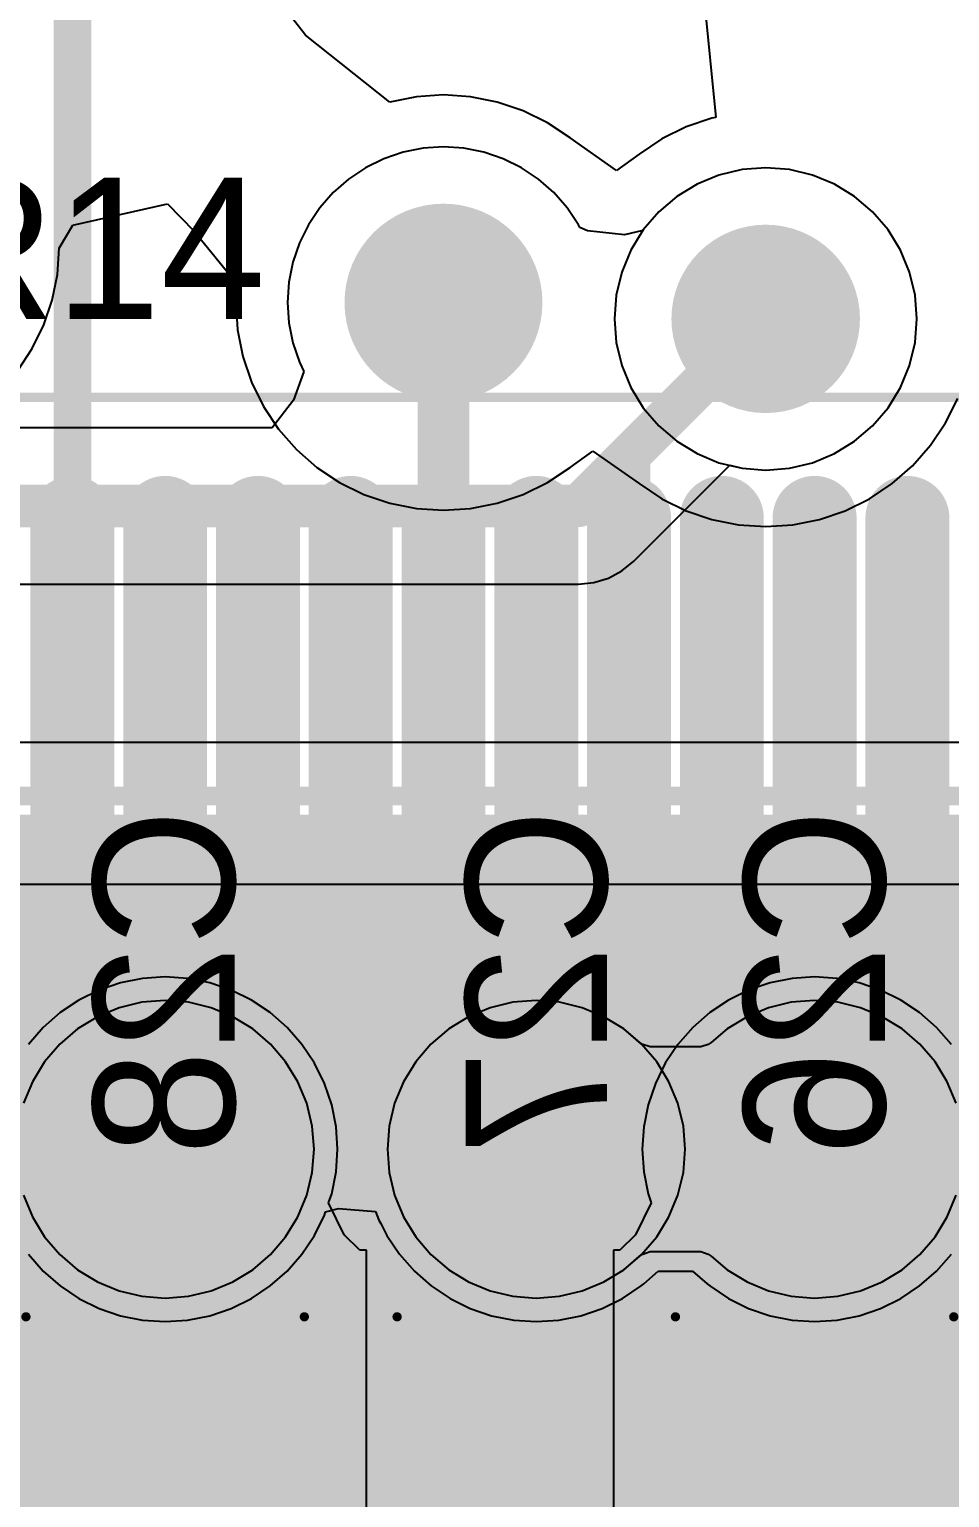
# Model space of a CAD drawing. Header units: millimetres. Extents: x 5.97 to 14.78, y 3.86 to 11.35.
# Drawn here: x 11.0195 to 11.2147, y 7.1748 to 7.4865 of the extents above; entities that cross this region are included whole.
import ezdxf

# ---------------------------------------------------------------- set-up
doc = ezdxf.new("R2010")
doc.units = ezdxf.units.MM
doc.header["$MEASUREMENT"] = 0
for name, color, linetype in [('BottomLayer', 5, 'Continuous'), ('BottomOverlay', 54, 'Continuous'), ('BottomPaste', 16, 'Continuous'), ('BottomSolder', 6, 'Continuous'), ('Mechanical13', 56, 'Continuous'), ('Mechanical15', 56, 'Continuous'), ('Mechanical2', 216, 'Continuous'), ('MidLayer1', 16, 'Continuous'), ('MidLayer2', 76, 'Continuous'), ('MultiLayer', 9, 'Continuous'), ('TopLayer', 1, 'Continuous'), ('TopOverlay', 2, 'Continuous'), ('TopPaste', 8, 'Continuous'), ('TopSolder', 216, 'Continuous')]:
    doc.layers.add(name, color=color, linetype=linetype)

# ---------------------------------------------------------------- blocks, each defined once
blk = doc.blocks.new('TQG144_M_139')
at = {"layer": 'Mechanical13', "const_width": 0.00394}
blk.add_lwpolyline([(0.3937, -0.3937), (-0.3937, -0.3937)], dxfattribs=at)
at = {"layer": 'Mechanical15', "const_width": 0.00197}
blk.add_lwpolyline([(0.47835, -0.47835), (-0.47835, -0.47835)], dxfattribs=at)
at = {"layer": 'TopLayer', "const_width": 0.01181}
for points in [[(-0.26575, -0.38189), (-0.26575, -0.45276)], [(-0.24606, -0.38189), (-0.24606, -0.45276)], [(-0.22638, -0.38189), (-0.22638, -0.45276)], [(-0.20669, -0.38189), (-0.20669, -0.45276)], [(-0.18701, -0.38189), (-0.18701, -0.45276)], [(-0.16732, -0.38189), (-0.16732, -0.45276)], [(-0.14764, -0.38189), (-0.14764, -0.45276)], [(-0.12795, -0.38189), (-0.12795, -0.45276)], [(-0.10827, -0.38189), (-0.10827, -0.45276)], [(-0.08858, -0.38189), (-0.08858, -0.45276)]]:
    blk.add_lwpolyline(points, dxfattribs=at)
at = {"layer": 'TopLayer', "const_width": 0.00591}
for points in [[(-0.2687, -0.38189, 1), (-0.2628, -0.38189, 1)], [(-0.24902, -0.38189, 1), (-0.24311, -0.38189, 1)], [(-0.22933, -0.38189, 1), (-0.22343, -0.38189, 1)], [(-0.20965, -0.38189, 1), (-0.20374, -0.38189, 1)], [(-0.18996, -0.38189, 1), (-0.18406, -0.38189, 1)], [(-0.17028, -0.38189, 1), (-0.16437, -0.38189, 1)], [(-0.15059, -0.38189, 1), (-0.14469, -0.38189, 1)], [(-0.13091, -0.38189, 1), (-0.125, -0.38189, 1)], [(-0.11122, -0.38189, 1), (-0.10532, -0.38189, 1)], [(-0.09154, -0.38189, 1), (-0.08563, -0.38189, 1)], [(-0.2687, -0.45276, 1), (-0.2628, -0.45276, 1)], [(-0.24902, -0.45276, 1), (-0.24311, -0.45276, 1)], [(-0.22933, -0.45276, 1), (-0.22343, -0.45276, 1)], [(-0.20965, -0.45276, 1), (-0.20374, -0.45276, 1)], [(-0.18996, -0.45276, 1), (-0.18406, -0.45276, 1)], [(-0.17028, -0.45276, 1), (-0.16437, -0.45276, 1)], [(-0.15059, -0.45276, 1), (-0.14469, -0.45276, 1)], [(-0.13091, -0.45276, 1), (-0.125, -0.45276, 1)], [(-0.11122, -0.45276, 1), (-0.10532, -0.45276, 1)], [(-0.09154, -0.45276, 1), (-0.08563, -0.45276, 1)]]:
    blk.add_lwpolyline(points, format="xyb", close=True, dxfattribs=at)
at = {"layer": 'TopOverlay', "const_width": 0.00787}
blk.add_lwpolyline([(0.36024, -0.36024), (-0.36024, -0.36024)], dxfattribs=at)
at = {"layer": 'TopPaste', "const_width": 0.01781}
for points in [[(-0.26575, -0.38189), (-0.26575, -0.45276)], [(-0.24606, -0.38189), (-0.24606, -0.45276)], [(-0.22638, -0.38189), (-0.22638, -0.45276)], [(-0.20669, -0.38189), (-0.20669, -0.45276)], [(-0.18701, -0.38189), (-0.18701, -0.45276)], [(-0.16732, -0.38189), (-0.16732, -0.45276)], [(-0.14764, -0.38189), (-0.14764, -0.45276)], [(-0.12795, -0.38189), (-0.12795, -0.45276)], [(-0.10827, -0.38189), (-0.10827, -0.45276)], [(-0.08858, -0.38189), (-0.08858, -0.45276)]]:
    blk.add_lwpolyline(points, dxfattribs=at)
at = {"layer": 'TopPaste', "const_width": 0.00891}
for points in [[(-0.2702, -0.38189, 1), (-0.2613, -0.38189, 1)], [(-0.25052, -0.38189, 1), (-0.24161, -0.38189, 1)], [(-0.23083, -0.38189, 1), (-0.22193, -0.38189, 1)], [(-0.21115, -0.38189, 1), (-0.20224, -0.38189, 1)], [(-0.19146, -0.38189, 1), (-0.18256, -0.38189, 1)], [(-0.17178, -0.38189, 1), (-0.16287, -0.38189, 1)], [(-0.15209, -0.38189, 1), (-0.14319, -0.38189, 1)], [(-0.13241, -0.38189, 1), (-0.1235, -0.38189, 1)], [(-0.11272, -0.38189, 1), (-0.10382, -0.38189, 1)], [(-0.09304, -0.38189, 1), (-0.08413, -0.38189, 1)], [(-0.2702, -0.45276, 1), (-0.2613, -0.45276, 1)], [(-0.25052, -0.45276, 1), (-0.24161, -0.45276, 1)], [(-0.23083, -0.45276, 1), (-0.22193, -0.45276, 1)], [(-0.21115, -0.45276, 1), (-0.20224, -0.45276, 1)], [(-0.19146, -0.45276, 1), (-0.18256, -0.45276, 1)], [(-0.17178, -0.45276, 1), (-0.16287, -0.45276, 1)], [(-0.15209, -0.45276, 1), (-0.14319, -0.45276, 1)], [(-0.13241, -0.45276, 1), (-0.1235, -0.45276, 1)], [(-0.11272, -0.45276, 1), (-0.10382, -0.45276, 1)], [(-0.09304, -0.45276, 1), (-0.08413, -0.45276, 1)]]:
    blk.add_lwpolyline(points, format="xyb", close=True, dxfattribs=at)
at = {"layer": 'TopSolder', "const_width": 0.01681}
for points in [[(-0.26575, -0.38189), (-0.26575, -0.45276)], [(-0.24606, -0.38189), (-0.24606, -0.45276)], [(-0.22638, -0.38189), (-0.22638, -0.45276)], [(-0.20669, -0.38189), (-0.20669, -0.45276)], [(-0.18701, -0.38189), (-0.18701, -0.45276)], [(-0.16732, -0.38189), (-0.16732, -0.45276)], [(-0.14764, -0.38189), (-0.14764, -0.45276)], [(-0.12795, -0.38189), (-0.12795, -0.45276)], [(-0.10827, -0.38189), (-0.10827, -0.45276)], [(-0.08858, -0.38189), (-0.08858, -0.45276)]]:
    blk.add_lwpolyline(points, dxfattribs=at)
at = {"layer": 'TopSolder', "const_width": 0.00841}
for points in [[(-0.26995, -0.38189, 1), (-0.26155, -0.38189, 1)], [(-0.25027, -0.38189, 1), (-0.24186, -0.38189, 1)], [(-0.23058, -0.38189, 1), (-0.22218, -0.38189, 1)], [(-0.2109, -0.38189, 1), (-0.20249, -0.38189, 1)], [(-0.19121, -0.38189, 1), (-0.18281, -0.38189, 1)], [(-0.17153, -0.38189, 1), (-0.16312, -0.38189, 1)], [(-0.15184, -0.38189, 1), (-0.14344, -0.38189, 1)], [(-0.13216, -0.38189, 1), (-0.12375, -0.38189, 1)], [(-0.11247, -0.38189, 1), (-0.10407, -0.38189, 1)], [(-0.09279, -0.38189, 1), (-0.08438, -0.38189, 1)], [(-0.26995, -0.45276, 1), (-0.26155, -0.45276, 1)], [(-0.25027, -0.45276, 1), (-0.24186, -0.45276, 1)], [(-0.23058, -0.45276, 1), (-0.22218, -0.45276, 1)], [(-0.2109, -0.45276, 1), (-0.20249, -0.45276, 1)], [(-0.19121, -0.45276, 1), (-0.18281, -0.45276, 1)], [(-0.17153, -0.45276, 1), (-0.16312, -0.45276, 1)], [(-0.15184, -0.45276, 1), (-0.14344, -0.45276, 1)], [(-0.13216, -0.45276, 1), (-0.12375, -0.45276, 1)], [(-0.11247, -0.45276, 1), (-0.10407, -0.45276, 1)], [(-0.09279, -0.45276, 1), (-0.08438, -0.45276, 1)]]:
    blk.add_lwpolyline(points, format="xyb", close=True, dxfattribs=at)
blk = doc.blocks.new('0603C_B_199')
at = {"layer": 'BottomLayer'}
for points in [[(-0.04331, 0.0187), (-0.04331, -0.0187), (-0.00984, 0.0187), (-0.00984, -0.0187)], [(0.00984, 0.0187), (0.00984, -0.0187), (0.04331, 0.0187), (0.04331, -0.0187)]]:
    blk.add_solid(points, dxfattribs=at)
at = {"layer": 'BottomOverlay', "const_width": 0.00394}
for points in [[(-0.05315, 0.02362), (0.05315, 0.02362)], [(-0.05315, 0.02362), (-0.05315, -0.02362)], [(0.05315, 0.02362), (0.05315, -0.02362)], [(-0.05315, -0.02362), (0.05315, -0.02362)]]:
    blk.add_lwpolyline(points, dxfattribs=at)
at = {"layer": 'BottomOverlay', "const_width": 0.00197}
for points in [[(-0.05413, 0.02362, 1), (-0.05217, 0.02362, 1)], [(-0.05413, 0.02362, 1), (-0.05217, 0.02362, 1)], [(0.05217, 0.02362, 1), (0.05413, 0.02362, 1)], [(0.05217, 0.02362, 1), (0.05413, 0.02362, 1)], [(-0.05413, -0.02362, 1), (-0.05217, -0.02362, 1)], [(-0.05413, -0.02362, 1), (-0.05217, -0.02362, 1)], [(0.05217, -0.02362, 1), (0.05413, -0.02362, 1)], [(0.05217, -0.02362, 1), (0.05413, -0.02362, 1)]]:
    blk.add_lwpolyline(points, format="xyb", close=True, dxfattribs=at)
at = {"layer": 'BottomPaste'}
for points in [[(-0.04631, 0.0217), (-0.04631, -0.0217), (-0.00684, 0.0217), (-0.00684, -0.0217)], [(0.00684, 0.0217), (0.00684, -0.0217), (0.04631, 0.0217), (0.04631, -0.0217)]]:
    blk.add_solid(points, dxfattribs=at)
at = {"layer": 'BottomSolder'}
for points in [[(-0.04581, 0.0212), (-0.04581, -0.0212), (-0.00734, 0.0212), (-0.00734, -0.0212)], [(0.00734, 0.0212), (0.00734, -0.0212), (0.04581, 0.0212), (0.04581, -0.0212)]]:
    blk.add_solid(points, dxfattribs=at)
at = {"layer": 'Mechanical13', "const_width": 0.00394}
for points in [[(-0.03346, 0.01772), (-0.03346, -0.01772)], [(-0.03346, 0.01772), (0.03346, 0.01772)], [(0.03346, 0.01772), (0.03346, -0.01772)], [(-0.03346, -0.01772), (0.03346, -0.01772)]]:
    blk.add_lwpolyline(points, dxfattribs=at)
at = {"layer": 'Mechanical13', "const_width": 0.00197}
for points in [[(-0.03445, 0.01772, 1), (-0.03248, 0.01772, 1)], [(-0.03445, 0.01772, 1), (-0.03248, 0.01772, 1)], [(0.03248, 0.01772, 1), (0.03445, 0.01772, 1)], [(0.03248, 0.01772, 1), (0.03445, 0.01772, 1)], [(-0.03445, -0.01772, 1), (-0.03248, -0.01772, 1)], [(-0.03445, -0.01772, 1), (-0.03248, -0.01772, 1)], [(0.03248, -0.01772, 1), (0.03445, -0.01772, 1)], [(0.03248, -0.01772, 1), (0.03445, -0.01772, 1)]]:
    blk.add_lwpolyline(points, format="xyb", close=True, dxfattribs=at)
at = {"layer": 'Mechanical15'}
for points, const_width in [([(-0.05315, 0.02953), (-0.05315, -0.02953)], 0.00197), ([(-0.05315, 0.02953), (0.05315, 0.02953)], 0.00197), ([(0.05315, 0.02953), (0.05315, -0.02953)], 0.00197), ([(0, 0.01772), (0, -0.01772)], 0.00394), ([(-0.01772, 0), (0.01772, 0)], 0.00394), ([(-0.05315, -0.02953), (0.05315, -0.02953)], 0.00197)]:
    blk.add_lwpolyline(points, dxfattribs=dict(at, const_width=const_width))
for points, const_width in [([(-0.05364, 0.02953, 1), (-0.05266, 0.02953, 1)], 0.000984), ([(-0.05364, 0.02953, 1), (-0.05266, 0.02953, 1)], 0.000984), ([(0.05266, 0.02953, 1), (0.05364, 0.02953, 1)], 0.000984), ([(0.05266, 0.02953, 1), (0.05364, 0.02953, 1)], 0.000984), ([(-0.00098, 0.01772, 1), (0.00098, 0.01772, 1)], 0.00197), ([(-0.0187, 0, 1), (-0.01673, 0, 1)], 0.00197), ([(0.01673, 0, 1), (0.0187, 0, 1)], 0.00197), ([(-0.00098, -0.01772, 1), (0.00098, -0.01772, 1)], 0.00197), ([(-0.05364, -0.02953, 1), (-0.05266, -0.02953, 1)], 0.000984), ([(-0.05364, -0.02953, 1), (-0.05266, -0.02953, 1)], 0.000984), ([(0.05266, -0.02953, 1), (0.05364, -0.02953, 1)], 0.000984), ([(0.05266, -0.02953, 1), (0.05364, -0.02953, 1)], 0.000984)]:
    blk.add_lwpolyline(points, format="xyb", close=True, dxfattribs=dict(at, const_width=const_width))
blk = doc.blocks.new('0603C_B_200')
at = {"layer": 'BottomLayer'}
for points in [[(-0.04331, 0.0187), (-0.04331, -0.0187), (-0.00984, 0.0187), (-0.00984, -0.0187)], [(0.00984, 0.0187), (0.00984, -0.0187), (0.04331, 0.0187), (0.04331, -0.0187)]]:
    blk.add_solid(points, dxfattribs=at)
at = {"layer": 'BottomOverlay', "const_width": 0.00394}
for points in [[(-0.05315, 0.02362), (0.05315, 0.02362)], [(-0.05315, 0.02362), (-0.05315, -0.02362)], [(0.05315, 0.02362), (0.05315, -0.02362)], [(-0.05315, -0.02362), (0.05315, -0.02362)]]:
    blk.add_lwpolyline(points, dxfattribs=at)
at = {"layer": 'BottomOverlay', "const_width": 0.00197}
for points in [[(-0.05413, 0.02362, 1), (-0.05217, 0.02362, 1)], [(-0.05413, 0.02362, 1), (-0.05217, 0.02362, 1)], [(0.05217, 0.02362, 1), (0.05413, 0.02362, 1)], [(0.05217, 0.02362, 1), (0.05413, 0.02362, 1)], [(-0.05413, -0.02362, 1), (-0.05217, -0.02362, 1)], [(-0.05413, -0.02362, 1), (-0.05217, -0.02362, 1)], [(0.05217, -0.02362, 1), (0.05413, -0.02362, 1)], [(0.05217, -0.02362, 1), (0.05413, -0.02362, 1)]]:
    blk.add_lwpolyline(points, format="xyb", close=True, dxfattribs=at)
at = {"layer": 'BottomPaste'}
for points in [[(-0.04631, 0.0217), (-0.04631, -0.0217), (-0.00684, 0.0217), (-0.00684, -0.0217)], [(0.00684, 0.0217), (0.00684, -0.0217), (0.04631, 0.0217), (0.04631, -0.0217)]]:
    blk.add_solid(points, dxfattribs=at)
at = {"layer": 'BottomSolder'}
for points in [[(-0.04581, 0.0212), (-0.04581, -0.0212), (-0.00734, 0.0212), (-0.00734, -0.0212)], [(0.00734, 0.0212), (0.00734, -0.0212), (0.04581, 0.0212), (0.04581, -0.0212)]]:
    blk.add_solid(points, dxfattribs=at)
at = {"layer": 'Mechanical13', "const_width": 0.00394}
for points in [[(-0.03346, 0.01772), (-0.03346, -0.01772)], [(-0.03346, 0.01772), (0.03346, 0.01772)], [(0.03346, 0.01772), (0.03346, -0.01772)], [(-0.03346, -0.01772), (0.03346, -0.01772)]]:
    blk.add_lwpolyline(points, dxfattribs=at)
at = {"layer": 'Mechanical13', "const_width": 0.00197}
for points in [[(-0.03445, 0.01772, 1), (-0.03248, 0.01772, 1)], [(-0.03445, 0.01772, 1), (-0.03248, 0.01772, 1)], [(0.03248, 0.01772, 1), (0.03445, 0.01772, 1)], [(0.03248, 0.01772, 1), (0.03445, 0.01772, 1)], [(-0.03445, -0.01772, 1), (-0.03248, -0.01772, 1)], [(-0.03445, -0.01772, 1), (-0.03248, -0.01772, 1)], [(0.03248, -0.01772, 1), (0.03445, -0.01772, 1)], [(0.03248, -0.01772, 1), (0.03445, -0.01772, 1)]]:
    blk.add_lwpolyline(points, format="xyb", close=True, dxfattribs=at)
at = {"layer": 'Mechanical15'}
for points, const_width in [([(-0.05315, 0.02953), (-0.05315, -0.02953)], 0.00197), ([(-0.05315, 0.02953), (0.05315, 0.02953)], 0.00197), ([(0.05315, 0.02953), (0.05315, -0.02953)], 0.00197), ([(0, 0.01772), (0, -0.01772)], 0.00394), ([(-0.01772, 0), (0.01772, 0)], 0.00394), ([(-0.05315, -0.02953), (0.05315, -0.02953)], 0.00197)]:
    blk.add_lwpolyline(points, dxfattribs=dict(at, const_width=const_width))
for points, const_width in [([(-0.05364, 0.02953, 1), (-0.05266, 0.02953, 1)], 0.000984), ([(-0.05364, 0.02953, 1), (-0.05266, 0.02953, 1)], 0.000984), ([(0.05266, 0.02953, 1), (0.05364, 0.02953, 1)], 0.000984), ([(0.05266, 0.02953, 1), (0.05364, 0.02953, 1)], 0.000984), ([(-0.00098, 0.01772, 1), (0.00098, 0.01772, 1)], 0.00197), ([(-0.0187, 0, 1), (-0.01673, 0, 1)], 0.00197), ([(0.01673, 0, 1), (0.0187, 0, 1)], 0.00197), ([(-0.00098, -0.01772, 1), (0.00098, -0.01772, 1)], 0.00197), ([(-0.05364, -0.02953, 1), (-0.05266, -0.02953, 1)], 0.000984), ([(-0.05364, -0.02953, 1), (-0.05266, -0.02953, 1)], 0.000984), ([(0.05266, -0.02953, 1), (0.05364, -0.02953, 1)], 0.000984), ([(0.05266, -0.02953, 1), (0.05364, -0.02953, 1)], 0.000984)]:
    blk.add_lwpolyline(points, format="xyb", close=True, dxfattribs=dict(at, const_width=const_width))
blk = doc.blocks.new('0603C_B_204')
at = {"layer": 'BottomLayer'}
for points in [[(-0.04331, 0.0187), (-0.04331, -0.0187), (-0.00984, 0.0187), (-0.00984, -0.0187)], [(0.00984, 0.0187), (0.00984, -0.0187), (0.04331, 0.0187), (0.04331, -0.0187)]]:
    blk.add_solid(points, dxfattribs=at)
at = {"layer": 'BottomOverlay', "const_width": 0.00394}
for points in [[(-0.05315, 0.02362), (0.05315, 0.02362)], [(-0.05315, 0.02362), (-0.05315, -0.02362)], [(0.05315, 0.02362), (0.05315, -0.02362)], [(-0.05315, -0.02362), (0.05315, -0.02362)]]:
    blk.add_lwpolyline(points, dxfattribs=at)
at = {"layer": 'BottomOverlay', "const_width": 0.00197}
for points in [[(-0.05413, 0.02362, 1), (-0.05217, 0.02362, 1)], [(-0.05413, 0.02362, 1), (-0.05217, 0.02362, 1)], [(0.05217, 0.02362, 1), (0.05413, 0.02362, 1)], [(0.05217, 0.02362, 1), (0.05413, 0.02362, 1)], [(-0.05413, -0.02362, 1), (-0.05217, -0.02362, 1)], [(-0.05413, -0.02362, 1), (-0.05217, -0.02362, 1)], [(0.05217, -0.02362, 1), (0.05413, -0.02362, 1)], [(0.05217, -0.02362, 1), (0.05413, -0.02362, 1)]]:
    blk.add_lwpolyline(points, format="xyb", close=True, dxfattribs=at)
at = {"layer": 'BottomPaste'}
for points in [[(-0.04631, 0.0217), (-0.04631, -0.0217), (-0.00684, 0.0217), (-0.00684, -0.0217)], [(0.00684, 0.0217), (0.00684, -0.0217), (0.04631, 0.0217), (0.04631, -0.0217)]]:
    blk.add_solid(points, dxfattribs=at)
at = {"layer": 'BottomSolder'}
for points in [[(-0.04581, 0.0212), (-0.04581, -0.0212), (-0.00734, 0.0212), (-0.00734, -0.0212)], [(0.00734, 0.0212), (0.00734, -0.0212), (0.04581, 0.0212), (0.04581, -0.0212)]]:
    blk.add_solid(points, dxfattribs=at)
at = {"layer": 'Mechanical13', "const_width": 0.00394}
for points in [[(-0.03346, 0.01772), (-0.03346, -0.01772)], [(-0.03346, 0.01772), (0.03346, 0.01772)], [(0.03346, 0.01772), (0.03346, -0.01772)], [(-0.03346, -0.01772), (0.03346, -0.01772)]]:
    blk.add_lwpolyline(points, dxfattribs=at)
at = {"layer": 'Mechanical13', "const_width": 0.00197}
for points in [[(-0.03445, 0.01772, 1), (-0.03248, 0.01772, 1)], [(-0.03445, 0.01772, 1), (-0.03248, 0.01772, 1)], [(0.03248, 0.01772, 1), (0.03445, 0.01772, 1)], [(0.03248, 0.01772, 1), (0.03445, 0.01772, 1)], [(-0.03445, -0.01772, 1), (-0.03248, -0.01772, 1)], [(-0.03445, -0.01772, 1), (-0.03248, -0.01772, 1)], [(0.03248, -0.01772, 1), (0.03445, -0.01772, 1)], [(0.03248, -0.01772, 1), (0.03445, -0.01772, 1)]]:
    blk.add_lwpolyline(points, format="xyb", close=True, dxfattribs=at)
at = {"layer": 'Mechanical15'}
for points, const_width in [([(-0.05315, 0.02953), (-0.05315, -0.02953)], 0.00197), ([(-0.05315, 0.02953), (0.05315, 0.02953)], 0.00197), ([(0.05315, 0.02953), (0.05315, -0.02953)], 0.00197), ([(0, 0.01772), (0, -0.01772)], 0.00394), ([(-0.01772, 0), (0.01772, 0)], 0.00394), ([(-0.05315, -0.02953), (0.05315, -0.02953)], 0.00197)]:
    blk.add_lwpolyline(points, dxfattribs=dict(at, const_width=const_width))
for points, const_width in [([(-0.05364, 0.02953, 1), (-0.05266, 0.02953, 1)], 0.000984), ([(-0.05364, 0.02953, 1), (-0.05266, 0.02953, 1)], 0.000984), ([(0.05266, 0.02953, 1), (0.05364, 0.02953, 1)], 0.000984), ([(0.05266, 0.02953, 1), (0.05364, 0.02953, 1)], 0.000984), ([(-0.00098, 0.01772, 1), (0.00098, 0.01772, 1)], 0.00197), ([(-0.0187, 0, 1), (-0.01673, 0, 1)], 0.00197), ([(0.01673, 0, 1), (0.0187, 0, 1)], 0.00197), ([(-0.00098, -0.01772, 1), (0.00098, -0.01772, 1)], 0.00197), ([(-0.05364, -0.02953, 1), (-0.05266, -0.02953, 1)], 0.000984), ([(-0.05364, -0.02953, 1), (-0.05266, -0.02953, 1)], 0.000984), ([(0.05266, -0.02953, 1), (0.05364, -0.02953, 1)], 0.000984), ([(0.05266, -0.02953, 1), (0.05364, -0.02953, 1)], 0.000984)]:
    blk.add_lwpolyline(points, format="xyb", close=True, dxfattribs=dict(at, const_width=const_width))

msp = doc.modelspace()

# ---------------------------------------------------------------- linework, layer by layer
at = {"layer": 'BottomLayer'}
for p, q in [((11.02869, 7.44489), (11.04875, 7.44944)), ((11.04875, 7.44944), (11.0544, 7.44365)), ((11.02578, 7.44), (11.02869, 7.44489)), ((11.0544, 7.44365), (11.0635, 7.43253)), ((11.02542, 7.43444), (11.02578, 7.44)), ((11.02433, 7.42898), (11.02542, 7.43444)), ((11.0635, 7.43253), (11.06323, 7.42845)), ((11.02254, 7.4237), (11.02433, 7.42898)), ((11.06323, 7.42845), (11.06361, 7.42269)), ((11.02007, 7.4187), (11.02254, 7.4237)), ((11.06361, 7.42269), (11.06473, 7.41704)), ((11.01698, 7.41407), (11.02007, 7.4187)), ((11.06473, 7.41704), (11.06658, 7.41158)), ((11.06658, 7.41158), (11.06914, 7.4064)), ((11.06914, 7.4064), (11.07234, 7.40161)), ((11.21386, 7.40295), (11.21642, 7.40813)), ((11.21066, 7.39816), (11.21386, 7.40295)), ((11.07234, 7.40161), (11.07614, 7.39727)), ((11.07614, 7.39727), (11.08048, 7.39347)), ((11.13417, 7.39347), (11.13899, 7.39693)), ((11.13899, 7.39693), (11.14884, 7.39002)), ((11.20686, 7.39382), (11.21066, 7.39816)), ((11.20252, 7.39002), (11.20686, 7.39382)), ((11.08048, 7.39347), (11.08528, 7.39026)), ((11.12937, 7.39026), (11.13417, 7.39347)), ((11.08528, 7.39026), (11.09045, 7.38771)), ((11.09045, 7.38771), (11.09591, 7.38586)), ((11.11874, 7.38586), (11.1242, 7.38771)), ((11.1242, 7.38771), (11.12937, 7.39026)), ((11.14884, 7.39002), (11.15363, 7.38681)), ((11.19773, 7.38681), (11.20252, 7.39002)), ((11.09591, 7.38586), (11.10157, 7.38473)), ((11.10157, 7.38473), (11.10732, 7.38436)), ((11.10732, 7.38436), (11.11308, 7.38473)), ((11.11308, 7.38473), (11.11874, 7.38586)), ((11.15363, 7.38681), (11.1588, 7.38426)), ((11.1588, 7.38426), (11.16427, 7.38241)), ((11.18709, 7.38241), (11.19255, 7.38426)), ((11.19255, 7.38426), (11.19773, 7.38681)), ((11.16427, 7.38241), (11.16992, 7.38128)), ((11.16992, 7.38128), (11.17568, 7.38091)), ((11.17568, 7.38091), (11.18143, 7.38128)), ((11.18143, 7.38128), (11.18709, 7.38241)), ((11.25451, 7.33509), (10.98772, 7.33509)), ((10.97349, 7.305), (11.25451, 7.305)), ((11.04349, 7.28498), (11.0388, 7.28404)), ((11.04827, 7.28529), (11.04349, 7.28498)), ((11.05304, 7.28498), (11.04827, 7.28529)), ((11.05773, 7.28404), (11.05304, 7.28498)), ((11.18129, 7.28498), (11.1766, 7.28404)), ((11.18606, 7.28529), (11.18129, 7.28498)), ((11.19084, 7.28498), (11.18606, 7.28529)), ((11.19553, 7.28404), (11.19084, 7.28498)), ((11.03427, 7.28251), (11.02998, 7.28039)), ((11.0388, 7.28404), (11.03427, 7.28251)), ((11.06227, 7.28251), (11.05773, 7.28404)), ((11.06656, 7.28039), (11.06227, 7.28251)), ((11.17207, 7.28251), (11.16777, 7.28039)), ((11.1766, 7.28404), (11.17207, 7.28251)), ((11.20006, 7.28251), (11.19553, 7.28404)), ((11.20435, 7.28039), (11.20006, 7.28251)), ((11.02998, 7.28039), (11.026, 7.27773)), ((11.07054, 7.27773), (11.06656, 7.28039)), ((11.16777, 7.28039), (11.1638, 7.27773)), ((11.20833, 7.27773), (11.20435, 7.28039)), ((11.026, 7.27773), (11.0224, 7.27458)), ((11.07413, 7.27458), (11.07054, 7.27773)), ((11.1638, 7.27773), (11.1602, 7.27458)), ((11.21193, 7.27458), (11.20833, 7.27773)), ((11.0224, 7.27458), (11.01925, 7.27098)), ((11.07729, 7.27098), (11.07413, 7.27458)), ((11.1602, 7.27458), (11.15704, 7.27098)), ((11.21508, 7.27098), (11.21193, 7.27458)), ((11.07995, 7.267), (11.07729, 7.27098)), ((11.15704, 7.27098), (11.15439, 7.267)), ((11.08206, 7.26271), (11.07995, 7.267)), ((11.15439, 7.267), (11.15227, 7.26271)), ((11.0836, 7.25818), (11.08206, 7.26271)), ((11.15227, 7.26271), (11.15073, 7.25818)), ((11.08453, 7.25349), (11.0836, 7.25818)), ((11.15073, 7.25818), (11.1498, 7.25349)), ((11.08485, 7.24871), (11.08453, 7.25349)), ((11.1498, 7.25349), (11.14948, 7.24871)), ((11.08453, 7.24394), (11.08485, 7.24871)), ((11.14948, 7.24871), (11.1498, 7.24394)), ((11.0836, 7.23924), (11.08453, 7.24394)), ((11.1498, 7.24394), (11.15073, 7.23924)), ((11.08294, 7.23731), (11.0836, 7.23924)), ((11.15073, 7.23924), (11.15139, 7.23731)), ((11.08625, 7.23058), (11.08294, 7.23731)), ((11.15139, 7.23731), (11.14808, 7.23058)), ((11.08956, 7.22731), (11.08625, 7.23058)), ((11.14808, 7.23058), (11.14477, 7.22731)), ((11.09097, 7.22731), (11.08956, 7.22731)), ((11.09097, 7.16995), (11.09097, 7.22731)), ((11.14477, 7.22731), (11.14336, 7.22731)), ((11.14336, 7.22731), (11.14336, 7.16923))]:
    msp.add_line(p, q, dxfattribs=at)
for points, const_width in [([(11.10032, 7.42845, 1), (11.11432, 7.42845, 1)], 0.014), ([(11.16868, 7.425, 1), (11.18268, 7.425, 1)], 0.014), ([(11.04202, 7.24871, 1), (11.05452, 7.24871, 1)], 0.0125), ([(11.12076, 7.24871, 1), (11.13326, 7.24871, 1)], 0.0125), ([(11.17981, 7.24871, 1), (11.19231, 7.24871, 1)], 0.0125), ([(11.04477, 7.24871, 1), (11.05177, 7.24871, 1)], 0.007), ([(11.12351, 7.24871, 1), (11.13051, 7.24871, 1)], 0.007), ([(11.18256, 7.24871, 1), (11.18956, 7.24871, 1)], 0.007), ([(11.04477, 7.18657, 1), (11.05177, 7.18657, 1)], 0.007), ([(11.12351, 7.18657, 1), (11.13051, 7.18657, 1)], 0.007), ([(11.18256, 7.18657, 1), (11.18956, 7.18657, 1)], 0.007)]:
    msp.add_lwpolyline(points, format="xyb", close=True, dxfattribs=dict(at, const_width=const_width))
at = {"layer": 'BottomLayer', "const_width": 0.014}
for points in [[(11.04827, 7.18657), (11.04827, 7.24871)], [(11.12701, 7.18657), (11.12701, 7.24871)], [(11.18606, 7.18657), (11.18606, 7.24871)]]:
    msp.add_lwpolyline(points, dxfattribs=at)
at = {"layer": 'BottomSolder', "const_width": 0.0165}
msp.add_lwpolyline([(11.16743, 7.425, 1), (11.18393, 7.425, 1)], format="xyb", close=True, dxfattribs=at)
at = {"layer": 'Mechanical2'}
msp.add_solid([(10.99, 6.54024), (11.93779, 6.54024), (10.99, 7.31977), (11.93779, 7.31977)], dxfattribs=at)
at = {"layer": 'MidLayer1'}
for p, q in [((11.17066, 7.4567), (11.16576, 7.45553)), ((11.17568, 7.4571), (11.17066, 7.4567)), ((11.1807, 7.4567), (11.17568, 7.4571)), ((11.1856, 7.45553), (11.1807, 7.4567)), ((11.16111, 7.4536), (11.15681, 7.45097)), ((11.16576, 7.45553), (11.16111, 7.4536)), ((11.19025, 7.4536), (11.1856, 7.45553)), ((11.19455, 7.45097), (11.19025, 7.4536)), ((11.15681, 7.45097), (11.15298, 7.4477)), ((11.19838, 7.4477), (11.19455, 7.45097)), ((11.15298, 7.4477), (11.14971, 7.44387)), ((11.20165, 7.44387), (11.19838, 7.4477)), ((11.14971, 7.44387), (11.14708, 7.43957)), ((11.20428, 7.43957), (11.20165, 7.44387)), ((11.14708, 7.43957), (11.14515, 7.43492)), ((11.20621, 7.43492), (11.20428, 7.43957)), ((11.14515, 7.43492), (11.14397, 7.43002)), ((11.20738, 7.43002), (11.20621, 7.43492)), ((11.14397, 7.43002), (11.14358, 7.425)), ((11.20778, 7.425), (11.20738, 7.43002)), ((11.14358, 7.425), (11.14397, 7.41998)), ((11.20738, 7.41998), (11.20778, 7.425)), ((11.14397, 7.41998), (11.14515, 7.41508)), ((11.20621, 7.41508), (11.20738, 7.41998)), ((11.14515, 7.41508), (11.14708, 7.41043)), ((11.20428, 7.41043), (11.20621, 7.41508)), ((11.14708, 7.41043), (11.14971, 7.40613)), ((11.20165, 7.40613), (11.20428, 7.41043)), ((11.14971, 7.40613), (11.15298, 7.4023)), ((11.19838, 7.4023), (11.20165, 7.40613)), ((11.15298, 7.4023), (11.15681, 7.39903)), ((11.19455, 7.39903), (11.19838, 7.4023)), ((11.15681, 7.39903), (11.16111, 7.3964)), ((11.19025, 7.3964), (11.19455, 7.39903)), ((11.16111, 7.3964), (11.16576, 7.39447)), ((11.16576, 7.39447), (11.17066, 7.3933)), ((11.1807, 7.3933), (11.1856, 7.39447)), ((11.1856, 7.39447), (11.19025, 7.3964)), ((11.17066, 7.3933), (11.17568, 7.3929)), ((11.17568, 7.3929), (11.1807, 7.3933)), ((11.0385, 7.27876), (11.03392, 7.27686)), ((11.04332, 7.27992), (11.0385, 7.27876)), ((11.04827, 7.28031), (11.04332, 7.27992)), ((11.05321, 7.27992), (11.04827, 7.28031)), ((11.05803, 7.27876), (11.05321, 7.27992)), ((11.06261, 7.27686), (11.05803, 7.27876)), ((11.11724, 7.27876), (11.11266, 7.27686)), ((11.12206, 7.27992), (11.11724, 7.27876)), ((11.12701, 7.28031), (11.12206, 7.27992)), ((11.13195, 7.27992), (11.12701, 7.28031)), ((11.13677, 7.27876), (11.13195, 7.27992)), ((11.14135, 7.27686), (11.13677, 7.27876)), ((11.1763, 7.27876), (11.17172, 7.27686)), ((11.18112, 7.27992), (11.1763, 7.27876)), ((11.18606, 7.28031), (11.18112, 7.27992)), ((11.19101, 7.27992), (11.18606, 7.28031)), ((11.19583, 7.27876), (11.19101, 7.27992)), ((11.20041, 7.27686), (11.19583, 7.27876)), ((11.03392, 7.27686), (11.0297, 7.27427)), ((11.06684, 7.27427), (11.06261, 7.27686)), ((11.11266, 7.27686), (11.10844, 7.27427)), ((11.14558, 7.27427), (11.14135, 7.27686)), ((11.17172, 7.27686), (11.16749, 7.27427)), ((11.20464, 7.27427), (11.20041, 7.27686)), ((11.0297, 7.27427), (11.02593, 7.27105)), ((11.07061, 7.27105), (11.06684, 7.27427)), ((11.10844, 7.27427), (11.10467, 7.27105)), ((11.14895, 7.2714), (11.14558, 7.27427)), ((11.16749, 7.27427), (11.16412, 7.2714)), ((11.20841, 7.27105), (11.20464, 7.27427)), ((11.02593, 7.27105), (11.0227, 7.26728)), ((11.07383, 7.26728), (11.07061, 7.27105)), ((11.10467, 7.27105), (11.10145, 7.26728)), ((11.1496, 7.27097), (11.14895, 7.2714)), ((11.15115, 7.27045), (11.1496, 7.27097)), ((11.16192, 7.27045), (11.15115, 7.27045)), ((11.16348, 7.27097), (11.16192, 7.27045)), ((11.16412, 7.2714), (11.16348, 7.27097)), ((11.21163, 7.26728), (11.20841, 7.27105)), ((11.0227, 7.26728), (11.02011, 7.26306)), ((11.07642, 7.26306), (11.07383, 7.26728)), ((11.10145, 7.26728), (11.09885, 7.26306)), ((11.21422, 7.26306), (11.21163, 7.26728)), ((11.02011, 7.26306), (11.01822, 7.25848)), ((11.07832, 7.25848), (11.07642, 7.26306)), ((11.09885, 7.26306), (11.09696, 7.25848)), ((11.21611, 7.25848), (11.21422, 7.26306)), ((11.07948, 7.25365), (11.07832, 7.25848)), ((11.09696, 7.25848), (11.0958, 7.25365)), ((11.07987, 7.24871), (11.07948, 7.25365)), ((11.0958, 7.25365), (11.09541, 7.24871)), ((11.07948, 7.24377), (11.07987, 7.24871)), ((11.09541, 7.24871), (11.0958, 7.24377)), ((11.07832, 7.23895), (11.07948, 7.24377)), ((11.0958, 7.24377), (11.09696, 7.23895)), ((11.01822, 7.23895), (11.02011, 7.23437)), ((11.07642, 7.23437), (11.07832, 7.23895)), ((11.09696, 7.23895), (11.09885, 7.23437)), ((11.21422, 7.23437), (11.21611, 7.23895)), ((11.02011, 7.23437), (11.0227, 7.23014)), ((11.07383, 7.23014), (11.07642, 7.23437)), ((11.09885, 7.23437), (11.10145, 7.23014)), ((11.21163, 7.23014), (11.21422, 7.23437)), ((11.0227, 7.23014), (11.02593, 7.22637)), ((11.07061, 7.22637), (11.07383, 7.23014)), ((11.10145, 7.23014), (11.10467, 7.22637)), ((11.20841, 7.22637), (11.21163, 7.23014)), ((11.02593, 7.22637), (11.0297, 7.22315)), ((11.06684, 7.22315), (11.07061, 7.22637)), ((11.10467, 7.22637), (11.10844, 7.22315)), ((11.14558, 7.22315), (11.14895, 7.22602)), ((11.14895, 7.22602), (11.1496, 7.22645)), ((11.1496, 7.22645), (11.15115, 7.22698)), ((11.15115, 7.22698), (11.16192, 7.22698)), ((11.16192, 7.22698), (11.16348, 7.22645)), ((11.16348, 7.22645), (11.16412, 7.22602)), ((11.16412, 7.22602), (11.16749, 7.22315)), ((11.20464, 7.22315), (11.20841, 7.22637)), ((11.0297, 7.22315), (11.03392, 7.22056)), ((11.06261, 7.22056), (11.06684, 7.22315)), ((11.10844, 7.22315), (11.11266, 7.22056)), ((11.14135, 7.22056), (11.14558, 7.22315)), ((11.16749, 7.22315), (11.17172, 7.22056)), ((11.20041, 7.22056), (11.20464, 7.22315)), ((11.03392, 7.22056), (11.0385, 7.21866)), ((11.05803, 7.21866), (11.06261, 7.22056)), ((11.11266, 7.22056), (11.11724, 7.21866)), ((11.13677, 7.21866), (11.14135, 7.22056)), ((11.17172, 7.22056), (11.1763, 7.21866)), ((11.19583, 7.21866), (11.20041, 7.22056)), ((11.0385, 7.21866), (11.04332, 7.2175)), ((11.04332, 7.2175), (11.04827, 7.21711)), ((11.04827, 7.21711), (11.05321, 7.2175)), ((11.05321, 7.2175), (11.05803, 7.21866)), ((11.11724, 7.21866), (11.12206, 7.2175)), ((11.12206, 7.2175), (11.12701, 7.21711)), ((11.12701, 7.21711), (11.13195, 7.2175)), ((11.13195, 7.2175), (11.13677, 7.21866)), ((11.1763, 7.21866), (11.18112, 7.2175)), ((11.18112, 7.2175), (11.18606, 7.21711)), ((11.18606, 7.21711), (11.19101, 7.2175)), ((11.19101, 7.2175), (11.19583, 7.21866))]:
    msp.add_line(p, q, dxfattribs=at)
for points, const_width in [([(11.09682, 7.42845, 1), (11.11782, 7.42845, 1)], 0.021), ([(11.16568, 7.425, 1), (11.18568, 7.425, 1)], 0.02), ([(11.03852, 7.24871, 1), (11.05802, 7.24871, 1)], 0.0195), ([(11.11726, 7.24871, 1), (11.13676, 7.24871, 1)], 0.0195), ([(11.17631, 7.24871, 1), (11.19581, 7.24871, 1)], 0.0195)]:
    msp.add_lwpolyline(points, format="xyb", close=True, dxfattribs=dict(at, const_width=const_width))
at = {"layer": 'MidLayer2'}
for p, q in [((11.09467, 7.459), (11.09079, 7.45709)), ((11.09876, 7.46039), (11.09467, 7.459)), ((11.10301, 7.46124), (11.09876, 7.46039)), ((11.10732, 7.46152), (11.10301, 7.46124)), ((11.11164, 7.46124), (11.10732, 7.46152)), ((11.11588, 7.46039), (11.11164, 7.46124)), ((11.11998, 7.459), (11.11588, 7.46039)), ((11.12386, 7.45709), (11.11998, 7.459)), ((11.09079, 7.45709), (11.08719, 7.45469)), ((11.12745, 7.45469), (11.12386, 7.45709)), ((11.17066, 7.4567), (11.16576, 7.45553)), ((11.17568, 7.4571), (11.17066, 7.4567)), ((11.1807, 7.4567), (11.17568, 7.4571)), ((11.1856, 7.45553), (11.1807, 7.4567)), ((11.08719, 7.45469), (11.08394, 7.45183)), ((11.13071, 7.45183), (11.12745, 7.45469)), ((11.16111, 7.4536), (11.15681, 7.45097)), ((11.16576, 7.45553), (11.16111, 7.4536)), ((11.19025, 7.4536), (11.1856, 7.45553)), ((11.19455, 7.45097), (11.19025, 7.4536)), ((11.08394, 7.45183), (11.08109, 7.44858)), ((11.13356, 7.44858), (11.13071, 7.45183)), ((11.15681, 7.45097), (11.15298, 7.4477)), ((11.19838, 7.4477), (11.19455, 7.45097)), ((11.08109, 7.44858), (11.07868, 7.44498)), ((11.13596, 7.44498), (11.13356, 7.44858)), ((11.15298, 7.4477), (11.14971, 7.44387)), ((11.20165, 7.44387), (11.19838, 7.4477)), ((11.07868, 7.44498), (11.07677, 7.44111)), ((11.13624, 7.44442), (11.13596, 7.44498)), ((11.13785, 7.4437), (11.13624, 7.44442)), ((11.1457, 7.44287), (11.13785, 7.4437)), ((11.14965, 7.44376), (11.1457, 7.44287)), ((11.14971, 7.44387), (11.14965, 7.44376)), ((11.20428, 7.43957), (11.20165, 7.44387)), ((11.07677, 7.44111), (11.07538, 7.43701)), ((11.20621, 7.43492), (11.20428, 7.43957)), ((11.07538, 7.43701), (11.07453, 7.43277)), ((11.20738, 7.43002), (11.20621, 7.43492)), ((11.07453, 7.43277), (11.07425, 7.42845)), ((11.07425, 7.42845), (11.07453, 7.42413)), ((11.20778, 7.425), (11.20738, 7.43002)), ((11.20738, 7.41998), (11.20778, 7.425)), ((11.07453, 7.42413), (11.07538, 7.41989)), ((11.07538, 7.41989), (11.07677, 7.41579)), ((11.20621, 7.41508), (11.20738, 7.41998)), ((11.07677, 7.41579), (11.07772, 7.41386)), ((11.07772, 7.41386), (11.07548, 7.40774)), ((11.20428, 7.41043), (11.20621, 7.41508)), ((11.20165, 7.40613), (11.20428, 7.41043)), ((11.07548, 7.40774), (11.07097, 7.40186)), ((11.19838, 7.4023), (11.20165, 7.40613)), ((11.07097, 7.40186), (10.85324, 7.40186)), ((11.19455, 7.39903), (11.19838, 7.4023)), ((11.19025, 7.3964), (11.19455, 7.39903)), ((11.14769, 7.37356), (11.16805, 7.39392)), ((11.16805, 7.39392), (11.17066, 7.3933)), ((11.1807, 7.3933), (11.1856, 7.39447)), ((11.1856, 7.39447), (11.19025, 7.3964)), ((11.17066, 7.3933), (11.17568, 7.3929)), ((11.17568, 7.3929), (11.1807, 7.3933)), ((11.14517, 7.3715), (11.14769, 7.37356)), ((10.33883, 7.3687), (11.13596, 7.3687)), ((11.13596, 7.3687), (11.1392, 7.36902)), ((11.1392, 7.36902), (11.14231, 7.36997)), ((11.14231, 7.36997), (11.14517, 7.3715)), ((11.11724, 7.27876), (11.11266, 7.27686)), ((11.12206, 7.27992), (11.11724, 7.27876)), ((11.12701, 7.28031), (11.12206, 7.27992)), ((11.13195, 7.27992), (11.12701, 7.28031)), ((11.13677, 7.27876), (11.13195, 7.27992)), ((11.14135, 7.27686), (11.13677, 7.27876)), ((11.11266, 7.27686), (11.10844, 7.27427)), ((11.14558, 7.27427), (11.14135, 7.27686)), ((11.10844, 7.27427), (11.10467, 7.27105)), ((11.14935, 7.27105), (11.14558, 7.27427)), ((11.10467, 7.27105), (11.10145, 7.26728)), ((11.15257, 7.26728), (11.14935, 7.27105)), ((11.10145, 7.26728), (11.09885, 7.26306)), ((11.15516, 7.26306), (11.15257, 7.26728)), ((11.09885, 7.26306), (11.09696, 7.25848)), ((11.15706, 7.25848), (11.15516, 7.26306)), ((11.09696, 7.25848), (11.0958, 7.25365)), ((11.15822, 7.25365), (11.15706, 7.25848)), ((11.0958, 7.25365), (11.09541, 7.24871)), ((11.15861, 7.24871), (11.15822, 7.25365)), ((11.09541, 7.24871), (11.0958, 7.24377)), ((11.15822, 7.24377), (11.15861, 7.24871)), ((11.0958, 7.24377), (11.09696, 7.23895)), ((11.15706, 7.23895), (11.15822, 7.24377)), ((11.09696, 7.23895), (11.09885, 7.23437)), ((11.15516, 7.23437), (11.15706, 7.23895)), ((11.09885, 7.23437), (11.10145, 7.23014)), ((11.15257, 7.23014), (11.15516, 7.23437)), ((11.10145, 7.23014), (11.10467, 7.22637)), ((11.14935, 7.22637), (11.15257, 7.23014)), ((11.10467, 7.22637), (11.10844, 7.22315)), ((11.14558, 7.22315), (11.14935, 7.22637)), ((11.10844, 7.22315), (11.11266, 7.22056)), ((11.14135, 7.22056), (11.14558, 7.22315)), ((11.11266, 7.22056), (11.11724, 7.21866)), ((11.13677, 7.21866), (11.14135, 7.22056)), ((11.11724, 7.21866), (11.12206, 7.2175)), ((11.12206, 7.2175), (11.12701, 7.21711)), ((11.12701, 7.21711), (11.13195, 7.2175)), ((11.13195, 7.2175), (11.13677, 7.21866))]:
    msp.add_line(p, q, dxfattribs=at)
for points, const_width in [([(11.09682, 7.42845, 1), (11.11782, 7.42845, 1)], 0.021), ([(11.16568, 7.425, 1), (11.18568, 7.425, 1)], 0.02), ([(11.17343, 7.425, 1), (11.17793, 7.425, 1)], 0.0045), ([(11.13371, 7.38528, 1), (11.13821, 7.38528, 1)], 0.0045), ([(11.13371, 7.38528, 1), (11.13821, 7.38528, 1)], 0.0045), ([(11.03852, 7.24871, 1), (11.05802, 7.24871, 1)], 0.0195), ([(11.11726, 7.24871, 1), (11.13676, 7.24871, 1)], 0.0195), ([(11.17631, 7.24871, 1), (11.19581, 7.24871, 1)], 0.0195)]:
    msp.add_lwpolyline(points, format="xyb", close=True, dxfattribs=dict(at, const_width=const_width))
at = {"layer": 'MidLayer2', "const_width": 0.009}
for points in [[(11.13596, 7.38528), (11.17568, 7.425)], [(10.09012, 7.38528), (11.13596, 7.38528)]]:
    msp.add_lwpolyline(points, dxfattribs=at)
at = {"layer": 'MultiLayer'}
for points, const_width in [([(11.09682, 7.42845, 1), (11.11782, 7.42845, 1)], 0.021), ([(11.16568, 7.425, 1), (11.18568, 7.425, 1)], 0.02), ([(11.03852, 7.24871, 1), (11.05802, 7.24871, 1)], 0.0195), ([(11.11726, 7.24871, 1), (11.13676, 7.24871, 1)], 0.0195), ([(11.17631, 7.24871, 1), (11.19581, 7.24871, 1)], 0.0195)]:
    msp.add_lwpolyline(points, format="xyb", close=True, dxfattribs=dict(at, const_width=const_width))
at = {"layer": 'TopLayer'}
for p, q in [((11.16264, 7.49276), (11.1651, 7.46776)), ((11.07803, 7.4852), (11.07529, 7.48874)), ((11.09591, 7.47104), (11.07803, 7.4852)), ((11.10157, 7.47217), (11.09591, 7.47104)), ((11.10732, 7.47254), (11.10157, 7.47217)), ((11.11308, 7.47217), (11.10732, 7.47254)), ((11.11874, 7.47104), (11.11308, 7.47217)), ((11.1242, 7.46919), (11.11874, 7.47104)), ((11.12937, 7.46664), (11.1242, 7.46919)), ((11.13417, 7.46343), (11.12937, 7.46664)), ((11.1588, 7.46574), (11.15363, 7.46319)), ((11.16427, 7.46759), (11.1588, 7.46574)), ((11.1651, 7.46776), (11.16427, 7.46759)), ((11.14401, 7.45652), (11.13417, 7.46343)), ((11.15363, 7.46319), (11.14884, 7.45998)), ((11.14884, 7.45998), (11.14401, 7.45652)), ((11.07995, 7.23042), (11.08206, 7.23471)), ((11.08206, 7.23471), (11.0823, 7.23542)), ((11.0823, 7.23542), (11.08504, 7.23615)), ((11.08504, 7.23615), (11.09289, 7.23549)), ((11.09289, 7.23549), (11.09363, 7.23369)), ((11.09363, 7.23369), (11.09406, 7.23299)), ((11.09406, 7.23299), (11.09533, 7.23042)), ((11.07729, 7.22644), (11.07995, 7.23042)), ((11.09533, 7.23042), (11.09799, 7.22644)), ((11.01925, 7.22644), (11.0224, 7.22285)), ((11.07413, 7.22285), (11.07729, 7.22644)), ((11.09799, 7.22644), (11.10114, 7.22285)), ((11.21193, 7.22285), (11.21508, 7.22644)), ((11.0224, 7.22285), (11.026, 7.21969)), ((11.07054, 7.21969), (11.07413, 7.22285)), ((11.10114, 7.22285), (11.10474, 7.21969)), ((11.14981, 7.22016), (11.1529, 7.22285)), ((11.1529, 7.22285), (11.16017, 7.22285)), ((11.16017, 7.22285), (11.16326, 7.22016)), ((11.20833, 7.21969), (11.21193, 7.22285)), ((11.026, 7.21969), (11.02998, 7.21703)), ((11.06656, 7.21703), (11.07054, 7.21969)), ((11.10474, 7.21969), (11.10872, 7.21703)), ((11.1453, 7.21703), (11.14928, 7.21969)), ((11.14928, 7.21969), (11.14981, 7.22016)), ((11.16326, 7.22016), (11.1638, 7.21969)), ((11.1638, 7.21969), (11.16777, 7.21703)), ((11.20435, 7.21703), (11.20833, 7.21969)), ((11.02998, 7.21703), (11.03427, 7.21492)), ((11.06227, 7.21492), (11.06656, 7.21703)), ((11.10872, 7.21703), (11.11301, 7.21492)), ((11.14101, 7.21492), (11.1453, 7.21703)), ((11.16777, 7.21703), (11.17207, 7.21492)), ((11.20006, 7.21492), (11.20435, 7.21703)), ((11.03427, 7.21492), (11.0388, 7.21338)), ((11.0388, 7.21338), (11.04349, 7.21245)), ((11.05304, 7.21245), (11.05773, 7.21338)), ((11.05773, 7.21338), (11.06227, 7.21492)), ((11.11301, 7.21492), (11.11754, 7.21338)), ((11.11754, 7.21338), (11.12223, 7.21245)), ((11.13178, 7.21245), (11.13648, 7.21338)), ((11.13648, 7.21338), (11.14101, 7.21492)), ((11.17207, 7.21492), (11.1766, 7.21338)), ((11.1766, 7.21338), (11.18129, 7.21245)), ((11.19084, 7.21245), (11.19553, 7.21338)), ((11.19553, 7.21338), (11.20006, 7.21492)), ((11.04349, 7.21245), (11.04827, 7.21213)), ((11.04827, 7.21213), (11.05304, 7.21245)), ((11.12223, 7.21245), (11.12701, 7.21213)), ((11.12701, 7.21213), (11.13178, 7.21245)), ((11.18129, 7.21245), (11.18606, 7.21213)), ((11.18606, 7.21213), (11.19084, 7.21245))]:
    msp.add_line(p, q, dxfattribs=at)
for points, const_width in [([(11.02858, 7.34732), (11.02858, 7.52764)], 0.008), ([(11.10732, 7.34732), (11.10732, 7.42845)], 0.011), ([(11.14669, 7.39601), (11.17568, 7.425)], 0.009), ([(11.14669, 7.34732), (11.14669, 7.39601)], 0.009), ([(11.04827, 7.25044), (11.04827, 7.34732)], 0.011), ([(11.12701, 7.3006), (11.12701, 7.34732)], 0.011), ([(11.18606, 7.25044), (11.18606, 7.34732)], 0.011), ([(11.12701, 7.25413), (11.12701, 7.3006)], 0.011), ([(11.12, 7.24713), (11.12701, 7.25413)], 0.011)]:
    msp.add_lwpolyline(points, dxfattribs=dict(at, const_width=const_width))
for points, const_width in [([(11.10032, 7.42845, 1), (11.11432, 7.42845, 1)], 0.014), ([(11.16868, 7.425, 1), (11.18268, 7.425, 1)], 0.014), ([(11.10457, 7.42845, 1), (11.11007, 7.42845, 1)], 0.0055), ([(11.17343, 7.425, 1), (11.17793, 7.425, 1)], 0.0045), ([(11.14444, 7.39601, 1), (11.14894, 7.39601, 1)], 0.0045), ([(11.14444, 7.39601, 1), (11.14894, 7.39601, 1)], 0.0045), ([(11.02658, 7.34732, 1), (11.03058, 7.34732, 1)], 0.004), ([(11.04552, 7.34732, 1), (11.05102, 7.34732, 1)], 0.0055), ([(11.10457, 7.34732, 1), (11.11007, 7.34732, 1)], 0.0055), ([(11.12426, 7.34732, 1), (11.12976, 7.34732, 1)], 0.0055), ([(11.14444, 7.34732, 1), (11.14894, 7.34732, 1)], 0.0045), ([(11.18331, 7.34732, 1), (11.18881, 7.34732, 1)], 0.0055), ([(11.12426, 7.3006, 1), (11.12976, 7.3006, 1)], 0.0055), ([(11.12426, 7.3006, 1), (11.12976, 7.3006, 1)], 0.0055), ([(11.04202, 7.24871, 1), (11.05452, 7.24871, 1)], 0.0125), ([(11.12076, 7.24871, 1), (11.13326, 7.24871, 1)], 0.0125), ([(11.12426, 7.25413, 1), (11.12976, 7.25413, 1)], 0.0055), ([(11.12426, 7.25413, 1), (11.12976, 7.25413, 1)], 0.0055), ([(11.17981, 7.24871, 1), (11.19231, 7.24871, 1)], 0.0125), ([(11.04552, 7.25044, 1), (11.05102, 7.25044, 1)], 0.0055), ([(11.18331, 7.25044, 1), (11.18881, 7.25044, 1)], 0.0055), ([(11.11725, 7.24713, 1), (11.12275, 7.24713, 1)], 0.0055)]:
    msp.add_lwpolyline(points, format="xyb", close=True, dxfattribs=dict(at, const_width=const_width))

# ---------------------------------------------------------------- block references
for name, p, rotation in [('TQG144_M_139', (10.94, 6.93), 180), ('0603C_B_204', (11.04827, 7.16), 270), ('0603C_B_200', (11.12701, 7.16), 270), ('0603C_B_199', (11.18606, 7.16), 270)]:
    msp.add_blockref(name, p, dxfattribs=dict(rotation=rotation))

# ---------------------------------------------------------------- texts
at = {"layer": 'BottomOverlay', "text_generation_flag": 2}
for s, p in [('C28', (11.063, 7.321)), ('C27', (11.142, 7.321)), ('C26', (11.201, 7.321))]:
    msp.add_text(s, height=0.03, rotation=90, dxfattribs=at).set_placement(p)
at = {"layer": 'TopOverlay'}
msp.add_text('R14', height=0.03, dxfattribs=at).set_placement((10.996, 7.425))

doc.saveas('drawing.dxf')
